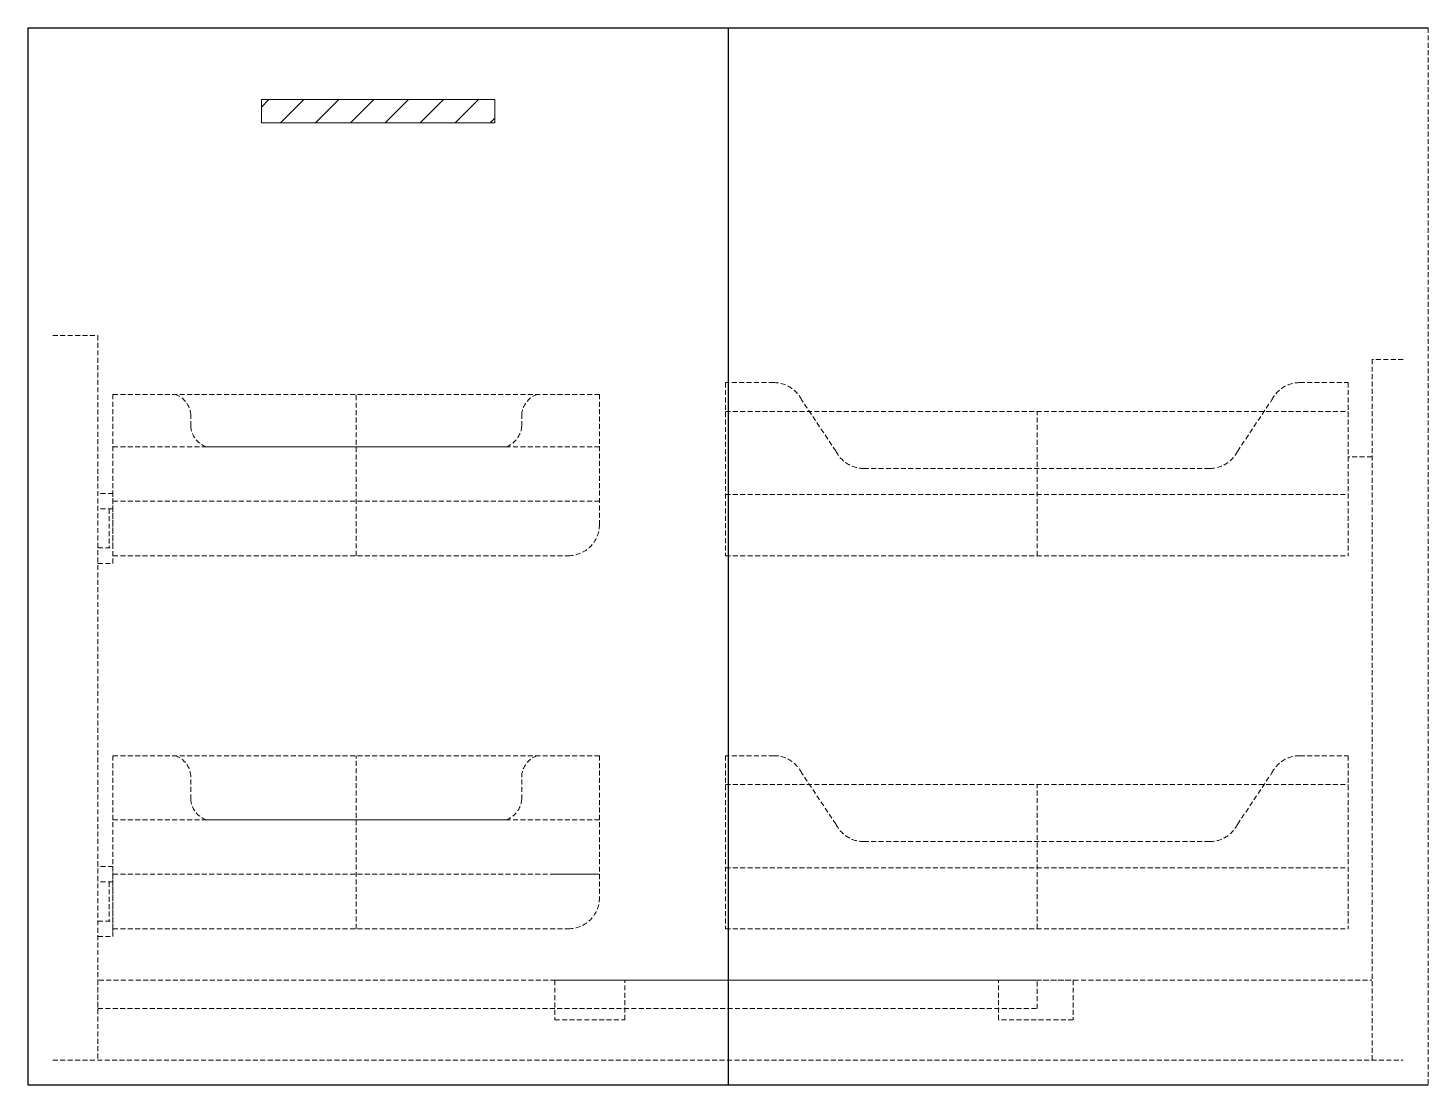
# Model space of a CAD drawing. Header units: inches. Extents: x 0 to 900, y 0 to 680.
import ezdxf

# ---------------------------------------------------------------- set-up
doc = ezdxf.new("R2010")
doc.units = ezdxf.units.IN
doc.header["$MEASUREMENT"] = 0
doc.linetypes.add('HIDDEN2', pattern=[4.7625, 3.175, -1.5875])
doc.layers.add('拉手', color=1, linetype='Continuous', lineweight=15)
doc.layers.add('虚线', color=8, linetype='HIDDEN2', lineweight=15)

msp = doc.modelspace()

# ---------------------------------------------------------------- hatches: boundary and pattern name
at = {"layer": '拉手'}
h = msp.add_hatch(dxfattribs=at)
h.set_pattern_fill('ANSI31', color=256, scale=5, style=0)
h.set_pattern_definition([(225, (24820.654, -7478.18), (11.22532, -11.22532), [])])
h.paths.add_polyline_path([(150, 619), (150, 634), (300, 634), (300, 619)])

# ---------------------------------------------------------------- linework, layer by layer
for p, q in [((0, 680), (450, 680)), ((0, 0), (0, 680)), ((450, 680), (900, 680)), ((450, 680), (450, 0)), ((450, 0), (0, 0)), ((900, 0), (450, 0))]:
    msp.add_line(p, q)
msp.add_lwpolyline([(300, 634), (150, 634), (150, 619), (300, 619)], close=True, dxfattribs=at)
at = {"layer": '虚线'}
for p, q in [((900, 680), (900, 0)), ((16, 482.14), (44.96, 482.14)), ((44.96, 482.14), (44.96, 16)), ((864, 16), (864, 466.75)), ((884, 466.75), (864, 466.75)), ((448.37, 451.87), (448.37, 340.5)), ((479.42, 451.87), (448.37, 451.87)), ((479.42, 451.87), (478.37, 451.87)), ((817.55, 451.87), (848.59, 451.87)), ((848.59, 451.87), (848.59, 340.5)), ((54.64, 444.3), (367.36, 444.3)), ((54.64, 444.3), (54.64, 345.5)), ((211, 340.5), (211, 444.3)), ((211, 340.5), (211, 444.3)), ((367.36, 444.3), (367.36, 360.5)), ((448.37, 433.31), (848.59, 433.31)), ((519.45, 407.64), (497.29, 440.84)), ((648.73, 340.5), (648.73, 433.31)), ((648.73, 340.5), (648.73, 433.31)), ((777.51, 407.64), (799.67, 440.84)), ((104.64, 423.79), (104.64, 431.12)), ((317.36, 423.79), (317.36, 431.12)), ((54.64, 410.61), (367.36, 410.61)), ((114.56, 410.61), (307.44, 410.61)), ((537.33, 396.61), (759.64, 396.61)), ((864, 404.09), (848.59, 404.09)), ((54.64, 380.61), (44.96, 380.61)), ((54.64, 335.5), (54.64, 380.61)), ((448.37, 379.81), (848.59, 379.81)), ((54.64, 370.61), (44.96, 370.61)), ((52.23, 370.61), (52.23, 345.5)), ((54.64, 375.61), (367.36, 375.61)), ((44.96, 345.5), (54.64, 345.5)), ((44.96, 335.5), (54.64, 335.5)), ((54.64, 340.5), (347.36, 340.5)), ((448.37, 340.5), (848.59, 340.5)), ((54.64, 211.87), (367.36, 211.87)), ((54.64, 211.87), (54.64, 95.5)), ((211, 100.5), (211, 211.87)), ((211, 100.5), (211, 211.87)), ((367.36, 211.87), (367.36, 120.5)), ((448.37, 211.87), (448.37, 100.5)), ((479.42, 211.87), (448.37, 211.87)), ((479.42, 211.87), (478.37, 211.87)), ((817.55, 211.87), (848.59, 211.87)), ((848.59, 211.87), (848.59, 100.5)), ((104.64, 183.79), (104.64, 198.69)), ((317.36, 183.79), (317.36, 198.69)), ((519.45, 167.64), (497.29, 200.84)), ((777.51, 167.64), (799.67, 200.84)), ((448.37, 193.31), (848.59, 193.31)), ((648.73, 100.5), (648.73, 193.31)), ((648.73, 100.5), (648.73, 193.31)), ((54.64, 170.61), (367.36, 170.61)), ((114.56, 170.61), (307.44, 170.61)), ((537.33, 156.61), (759.64, 156.61)), ((54.64, 140.61), (44.96, 140.61)), ((54.64, 95.5), (54.64, 140.61)), ((54.64, 135.61), (367.36, 135.61)), ((337.36, 135.61), (367.36, 135.61)), ((448.37, 139.81), (848.59, 139.81)), ((54.64, 130.61), (44.96, 130.61)), ((52.23, 130.61), (52.23, 105.5)), ((44.96, 105.5), (54.64, 105.5)), ((54.64, 100.5), (347.36, 100.5)), ((448.37, 100.5), (848.59, 100.5)), ((44.96, 95.5), (54.64, 95.5)), ((372.15, 67.38), (864, 67.38)), ((16, 16), (884, 16))]:
    msp.add_line(p, q, dxfattribs=at)
for points in [[(44.96, 49.15), (648.73, 49.15), (648.73, 67.38), (44.96, 67.38)], [(383.78, 67.38), (338.6, 67.38), (338.6, 41.87), (383.78, 41.87)], [(671.93, 41.87), (623.96, 41.87), (623.96, 67.38), (671.93, 67.38)]]:
    msp.add_lwpolyline(points, close=True, dxfattribs=at)
for centre, radius, start, end in [((479.42, 431.87), 20, 26.66358, 90), ((817.55, 431.87), 20, 90, 153.33642), ((89.68, 430.18), 14.99, 3.59446, 70.36139), ((332.32, 430.18), 14.99, 109.63861, 176.40554), ((119.6, 424.73), 14.99, 183.59446, 250.36139), ((302.4, 424.73), 14.99, 289.63861, 356.40554), ((537.33, 416.61), 20, 206.66358, 270), ((759.64, 416.61), 20, 270, 333.33642), ((347.36, 360.5), 20, 270, 0), ((89.68, 197.75), 14.99, 3.59446, 70.36139), ((332.32, 197.75), 14.99, 109.63861, 176.40554), ((479.42, 191.87), 20, 26.66358, 90), ((817.55, 191.87), 20, 90, 153.33642), ((119.6, 184.73), 14.99, 183.59446, 250.36139), ((302.4, 184.73), 14.99, 289.63861, 356.40554), ((537.33, 176.61), 20, 206.66358, 270), ((759.64, 176.61), 20, 270, 333.33642), ((347.36, 120.5), 20, 270, 0)]:
    msp.add_arc(centre, radius, start, end, dxfattribs=at)

doc.saveas('drawing.dxf')
